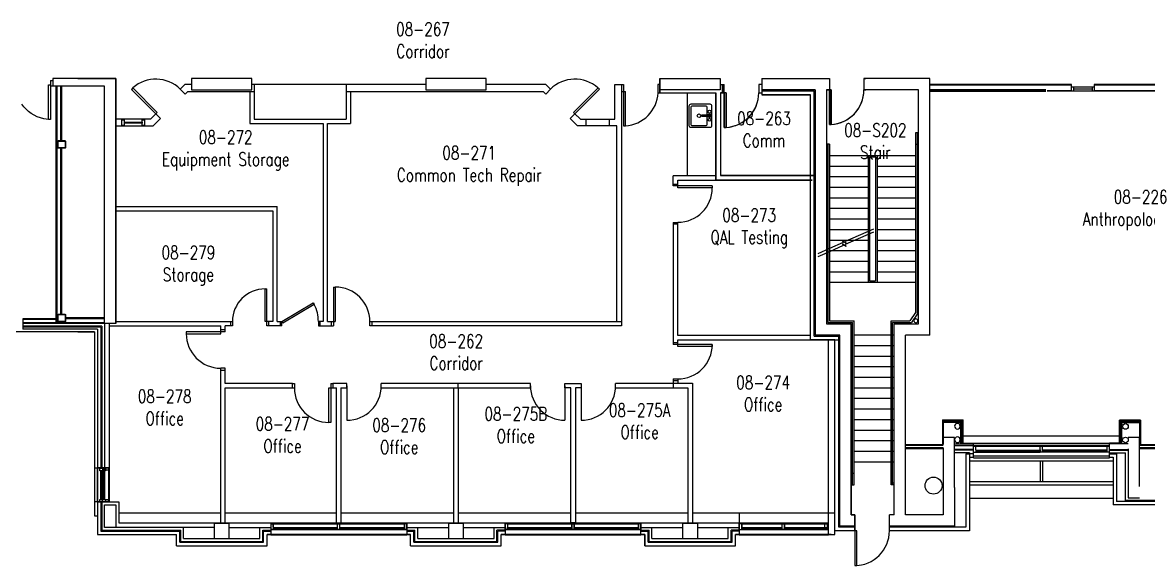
# Model space of a CAD drawing. Extents: x 11182 to 734459, y -1391328 to 152085.
# Drawn here: x 264375 to 294183, y -844603 to -830223 of the extents above; entities that cross this region are included whole.
import ezdxf
from ezdxf.enums import TextEntityAlignment as Align

# ---------------------------------------------------------------- set-up
doc = ezdxf.new("R2010")
doc.units = 0
doc.header["$LTSCALE"] = 500
doc.header["$MEASUREMENT"] = 0
for name, color, linetype in [('0_room_data', 7, 'CONTINUOUS'), ('1_Wall_Exist', 251, 'CONTINUOUS'), ('3_Text', 7, 'CONTINUOUS')]:
    doc.layers.add(name, color=color, linetype=linetype)
doc.styles.add('1_200', font='simplex.shx', dxfattribs={"width": 0.75, "height": 460})

# ---------------------------------------------------------------- blocks, each defined once
blk = doc.blocks.new('room_data')
at = {"layer": '3_Text', "style": '1_200', "width": 0.75}
for tag, p in [('ROOMNUM', (0, 0)), ('ROOMUSE', (0, -575))]:
    blk.add_attdef(tag, text='', height=345, dxfattribs=at).set_placement(p, align=Align.MIDDLE_CENTER)

msp = doc.modelspace()

# ---------------------------------------------------------------- linework, layer by layer
at = {"layer": '1_Wall_Exist'}
for p, q in [((265063, -831874), (265114, -831874)), ((265063, -832789), (265063, -831874)), ((265114, -831757), (265176, -831757)), ((265114, -831757), (265114, -832789)), ((265176, -831909), (265114, -831909)), ((266848, -831709), (265176, -831709)), ((265176, -831709), (265176, -831909)), ((266548, -831909), (265176, -831909)), ((265269, -838193), (265269, -831909)), ((265288, -838174), (265288, -831909)), ((265390, -833351), (265390, -831909)), ((265415, -833351), (265415, -831909)), ((266848, -831709), (265490, -831709)), ((266548, -831909), (265490, -831909)), ((265843, -831709), (266849, -831709)), ((265843, -831709), (266849, -831709)), ((266548, -831909), (265843, -831909)), ((266548, -838193), (266548, -831909)), ((266848, -838193), (266848, -831709)), ((266849, -831709), (266849, -838193)), ((268675, -831869), (268552, -831992)), ((268675, -831869), (268552, -831992)), ((268848, -831869), (268675, -831869)), ((270448, -831710), (268848, -831710)), ((268848, -831710), (268848, -832010)), ((270448, -831710), (268848, -831710)), ((270448, -832010), (270448, -831710)), ((275048, -831869), (270448, -831869)), ((270506, -831869), (270506, -832783)), ((272944, -831869), (272944, -832783)), ((275048, -831709), (275048, -832009)), ((276648, -831709), (275048, -831709)), ((276648, -832009), (276648, -831709)), ((278229, -831869), (276648, -831869)), ((278352, -831992), (278229, -831869)), ((278352, -831992), (278229, -831869)), ((280055, -831869), (280283, -831869)), ((280055, -832784), (280055, -831869)), ((280233, -831869), (280233, -838260)), ((280283, -831869), (280283, -832961)), ((281198, -831869), (281198, -832086)), ((281248, -831869), (281198, -831869)), ((281248, -831709), (281248, -832086)), ((281248, -831709), (282848, -831709)), ((281248, -831709), (282848, -831709)), ((281248, -832086), (281248, -831709)), ((282848, -831709), (282848, -832009)), ((282848, -831709), (282848, -832009)), ((282848, -831869), (282953, -831869)), ((282848, -831869), (282953, -831869)), ((282903, -832086), (282903, -831869)), ((282903, -831869), (282903, -832086)), ((282952, -833000), (282952, -831869)), ((282953, -832086), (282953, -831869)), ((283950, -831869), (283867, -831869)), ((283867, -831869), (283867, -832086)), ((283950, -831709), (285735, -831709)), ((283950, -831709), (283950, -832134)), ((283950, -831709), (283950, -832134)), ((285735, -831709), (285735, -832009)), ((288398, -831709), (286649, -831709)), ((286649, -831709), (286649, -832009)), ((286649, -831709), (286702, -831709)), ((286649, -831709), (286649, -832009)), ((288398, -838504), (288398, -831709)), ((292148, -831866), (288398, -831866)), ((292148, -831879), (288398, -831879)), ((292148, -832044), (292148, -831866)), ((292148, -831930), (292748, -831930)), ((292198, -831930), (292198, -832044)), ((292698, -832044), (292698, -831930)), ((297698, -831866), (292748, -831866)), ((292748, -831866), (292748, -832044)), ((297698, -831879), (292748, -831879)), ((267294, -831957), (267258, -831993)), ((267294, -831957), (267258, -831993)), ((267258, -831993), (267904, -832639)), ((267258, -831993), (267904, -832639)), ((267940, -832603), (267294, -831957)), ((268552, -831992), (268678, -832118)), ((268552, -831992), (268678, -832118)), ((268678, -832118), (268748, -832047)), ((268678, -832118), (268748, -832047)), ((268748, -832047), (270506, -832047)), ((268848, -832010), (270448, -832010)), ((268848, -832010), (270448, -832010)), ((270389, -832047), (270389, -832901)), ((272944, -832047), (278155, -832047)), ((273062, -832047), (273062, -832901)), ((275048, -832009), (276648, -832009)), ((278155, -832047), (278226, -832118)), ((278155, -832047), (278226, -832118)), ((278226, -832118), (278352, -831992)), ((278226, -832118), (278352, -831992)), ((278873, -832765), (279646, -831992)), ((278873, -832765), (279646, -831992)), ((278963, -832603), (279610, -831956)), ((279610, -831956), (279646, -831992)), ((279610, -831956), (279646, -831992)), ((280233, -832047), (280334, -832047)), ((280334, -832961), (280334, -832047)), ((281198, -832086), (282729, -832086)), ((282848, -832009), (281248, -832009)), ((282848, -832009), (281248, -832009)), ((281248, -832086), (282729, -832086)), ((281966, -832086), (281966, -834280)), ((282728, -834398), (282728, -832086)), ((282729, -832086), (282729, -834398)), ((282853, -832086), (282853, -834274)), ((282853, -832086), (282953, -832086)), ((283003, -832086), (282853, -832086)), ((282853, -832086), (282853, -834274)), ((282953, -832086), (282953, -833000)), ((283003, -832086), (282953, -832086)), ((283003, -832086), (282953, -832086)), ((283003, -833000), (283003, -832086)), ((283003, -832086), (283003, -833000)), ((283849, -832264), (283862, -832175)), ((283862, -832175), (283867, -832086)), ((283867, -832086), (283950, -832086)), ((285358, -832009), (283950, -832009)), ((285358, -832009), (283950, -832009)), ((283950, -832034), (285333, -832034)), ((283950, -832034), (285333, -832034)), ((283950, -832134), (285233, -832134)), ((285233, -832134), (283950, -832134)), ((283950, -832134), (285233, -832134)), ((285233, -838629), (285233, -832134)), ((285233, -834274), (285233, -832134)), ((285333, -838529), (285333, -832034)), ((285358, -832009), (285358, -838504)), ((285658, -832009), (285658, -838204)), ((285735, -832009), (285658, -832009)), ((285658, -832009), (285658, -838204)), ((285785, -832009), (285658, -832009)), ((285658, -832009), (285735, -832009)), ((285735, -832923), (285735, -832009)), ((285735, -832009), (285735, -832923)), ((285785, -832009), (285735, -832009)), ((285785, -832009), (285785, -832923)), ((285785, -832923), (285785, -832009)), ((286609, -832274), (286631, -832187)), ((286631, -832187), (286644, -832098)), ((286644, -832098), (286649, -832009)), ((288098, -832009), (286649, -832009)), ((286649, -832009), (286702, -832009)), ((288098, -838204), (288098, -832009)), ((291462, -832004), (288398, -832004)), ((291462, -832020), (288398, -832020)), ((288398, -832045), (291462, -832045)), ((292148, -832031), (291503, -832031)), ((297698, -832044), (291503, -832044)), ((292698, -831987), (292198, -831987)), ((297698, -832031), (292748, -832031)), ((264407, -832454), (264354, -832382)), ((264467, -832521), (264407, -832454)), ((264534, -832581), (264467, -832521)), ((282017, -832439), (282017, -832947)), ((282576, -832388), (282068, -832388)), ((282068, -832464), (282068, -832922)), ((282474, -832439), (282093, -832439)), ((282500, -832669), (282500, -832464)), ((282627, -832947), (282627, -832439)), ((283712, -832594), (283758, -832517)), ((283712, -832594), (283758, -832517)), ((283758, -832517), (283797, -832436)), ((283797, -832436), (283827, -832351)), ((283827, -832351), (283849, -832264)), ((286441, -832589), (286494, -832517)), ((286494, -832517), (286541, -832440)), ((286541, -832440), (286579, -832359)), ((286579, -832359), (286609, -832274)), ((264606, -832634), (264534, -832581)), ((264682, -832680), (264606, -832634)), ((264764, -832719), (264682, -832680)), ((264848, -832749), (264764, -832719)), ((264935, -832771), (264848, -832749)), ((265063, -832789), (264935, -832771)), ((265114, -832789), (265063, -832789)), ((267760, -832784), (266848, -832784)), ((266999, -832784), (266999, -832962)), ((266999, -832797), (267062, -832797)), ((267062, -832797), (267062, -832949)), ((267543, -832797), (267609, -832797)), ((267543, -832949), (267543, -832797)), ((267609, -832962), (267609, -832784)), ((267940, -832603), (267760, -832784)), ((267905, -832639), (267760, -832784)), ((267833, -832962), (268031, -832765)), ((267834, -832962), (268031, -832765)), ((268031, -832765), (267905, -832639)), ((268031, -832765), (267905, -832639)), ((270506, -832783), (272944, -832783)), ((279070, -832962), (278873, -832765)), ((279070, -832962), (278873, -832765)), ((278963, -832603), (279144, -832784)), ((278963, -832603), (278999, -832639)), ((278999, -832639), (279144, -832784)), ((279144, -832784), (280055, -832784)), ((279295, -832962), (279295, -832784)), ((279905, -832784), (279905, -832962)), ((282359, -832714), (282359, -832669)), ((282359, -832669), (282582, -832669)), ((282582, -832714), (282359, -832714)), ((282500, -832922), (282500, -832714)), ((282582, -832669), (282582, -832714)), ((283460, -832846), (283532, -832793)), ((283460, -832846), (283532, -832793)), ((283532, -832793), (283599, -832733)), ((283532, -832793), (283599, -832733)), ((283599, -832733), (283659, -832666)), ((283599, -832733), (283659, -832666)), ((283659, -832666), (283712, -832594)), ((286085, -832853), (286166, -832815)), ((286166, -832815), (286242, -832769)), ((286242, -832769), (286314, -832716)), ((286314, -832716), (286381, -832656)), ((286381, -832656), (286441, -832589)), ((266848, -832962), (267834, -832962)), ((267062, -832949), (266999, -832949)), ((267062, -832861), (267543, -832861)), ((267543, -832886), (267062, -832886)), ((267543, -832860), (267543, -832885)), ((267609, -832949), (267543, -832949)), ((270389, -832901), (272335, -832901)), ((272335, -832901), (272335, -838143)), ((272452, -832901), (273062, -832901)), ((272452, -838143), (272452, -832901)), ((280109, -832962), (279070, -832962)), ((280109, -838143), (280109, -832962)), ((280283, -832961), (280334, -832961)), ((282068, -832998), (282576, -832998)), ((282093, -832947), (282474, -832947)), ((283003, -833000), (282952, -833000)), ((282953, -833000), (283003, -833000)), ((283003, -833000), (282953, -833000)), ((282953, -833000), (283003, -833000)), ((283003, -833000), (283131, -832983)), ((283003, -833000), (283131, -832983)), ((283131, -832983), (283218, -832961)), ((283218, -832961), (283303, -832930)), ((283303, -832930), (283384, -832892)), ((283303, -832930), (283384, -832892)), ((283384, -832892), (283460, -832846)), ((283384, -832892), (283460, -832846)), ((285785, -832923), (285735, -832923)), ((285735, -832923), (285785, -832923)), ((285785, -832923), (285913, -832906)), ((285913, -832906), (286000, -832884)), ((286000, -832884), (286085, -832853)), ((288018, -833144), (288018, -837905)), ((288098, -833144), (288018, -833144)), ((288058, -833144), (288058, -837945)), ((288058, -833184), (288098, -833184)), ((265390, -837949), (265390, -833554)), ((265415, -837949), (265415, -833554)), ((285738, -833444), (285658, -833444)), ((285658, -833484), (285698, -833484)), ((285698, -833444), (285698, -838164)), ((285738, -833444), (285738, -838124)), ((288018, -833444), (288058, -833444)), ((285658, -833744), (285698, -833744)), ((285658, -834024), (285698, -834024)), ((285738, -833744), (288018, -833744)), ((285738, -834024), (286758, -834024)), ((286758, -833744), (286758, -837104)), ((286798, -833784), (286798, -837064)), ((286798, -833784), (286958, -833784)), ((286958, -833784), (286958, -837064)), ((286998, -833744), (286998, -837104)), ((286998, -834024), (288018, -834024)), ((288058, -833744), (288098, -833744)), ((288058, -834024), (288098, -834024)), ((282728, -834280), (281604, -834280)), ((281604, -834550), (281604, -834280)), ((285358, -834274), (282853, -834274)), ((282853, -834274), (285358, -834274)), ((285658, -834304), (285698, -834304)), ((285738, -834304), (286758, -834304)), ((286998, -834304), (288018, -834304)), ((288058, -834304), (288098, -834304)), ((281604, -834500), (281721, -834500)), ((282636, -834550), (281604, -834550)), ((281721, -834398), (285281, -834398)), ((281721, -834601), (281721, -834398)), ((282636, -834601), (281721, -834601)), ((282636, -834550), (282636, -834601)), ((285281, -834398), (282729, -834398)), ((285233, -838629), (285233, -834398)), ((285658, -834584), (285698, -834584)), ((285738, -834584), (286758, -834584)), ((286998, -834584), (288018, -834584)), ((288058, -834584), (288098, -834584)), ((285658, -834864), (285698, -834864)), ((285738, -834864), (286758, -834864)), ((286998, -834864), (288018, -834864)), ((288058, -834864), (288098, -834864)), ((266849, -835094), (271116, -835094)), ((266849, -835212), (270998, -835212)), ((270998, -835212), (270998, -838143)), ((271116, -838143), (271116, -835094)), ((285658, -835144), (285698, -835144)), ((285738, -835144), (286758, -835144)), ((286998, -835144), (288018, -835144)), ((288058, -835144), (288098, -835144)), ((281604, -835516), (281604, -838749)), ((281604, -835516), (281721, -835516)), ((281721, -838511), (281721, -835516)), ((285658, -835424), (285698, -835424)), ((285738, -835424), (286758, -835424)), ((286998, -835424), (288018, -835424)), ((288058, -835424), (288098, -835424)), ((281721, -835566), (281604, -835566)), ((285658, -835704), (285698, -835704)), ((285738, -835704), (286758, -835704)), ((286904, -835694), (286149, -836022)), ((286904, -835777), (286149, -836104)), ((286998, -835704), (288018, -835704)), ((288058, -835704), (288098, -835704)), ((285658, -835984), (285698, -835984)), ((285738, -835984), (286758, -835984)), ((286101, -836050), (285738, -836212)), ((286174, -836071), (286079, -836003)), ((286079, -836003), (286101, -836050)), ((286174, -836153), (286079, -836086)), ((286079, -836086), (286101, -836132)), ((286149, -836022), (286174, -836071)), ((286149, -836104), (286174, -836153)), ((286998, -835984), (288018, -835984)), ((288058, -835984), (288098, -835984)), ((285738, -836212), (285433, -836348)), ((285738, -836294), (285433, -836430)), ((285658, -836264), (285698, -836264)), ((286101, -836132), (285738, -836294)), ((285738, -836264), (286758, -836264)), ((287000, -836264), (288018, -836264)), ((288058, -836264), (288098, -836264)), ((285658, -836544), (285698, -836544)), ((285738, -836544), (286758, -836544)), ((286998, -836544), (288018, -836544)), ((288058, -836544), (288098, -836544)), ((285658, -836824), (285698, -836824)), ((285738, -836824), (286758, -836824)), ((286998, -836824), (288018, -836824)), ((288058, -836824), (288098, -836824)), ((270795, -837279), (270846, -837279)), ((270795, -838143), (270795, -837279)), ((270846, -838260), (270846, -837279)), ((272605, -837229), (272605, -838260)), ((272605, -837229), (272656, -837229)), ((272656, -837229), (272656, -838143)), ((285658, -837104), (285698, -837104)), ((285738, -837104), (288018, -837104)), ((286798, -837064), (286958, -837064)), ((288058, -837104), (288098, -837104)), ((271243, -838143), (272072, -837649)), ((272098, -837692), (271269, -838187)), ((272072, -837649), (272098, -837692)), ((288018, -837905), (287867, -838124)), ((265269, -838069), (264383, -838069)), ((264383, -838069), (264383, -838343)), ((265269, -838085), (264383, -838085)), ((265269, -838177), (264383, -838177)), ((266848, -838193), (264383, -838193)), ((266548, -838174), (265288, -838174)), ((266548, -838047), (265513, -838047)), ((266548, -838072), (265513, -838072)), ((265843, -838047), (266548, -838047)), ((266548, -838193), (266548, -842006)), ((266849, -838193), (266548, -838193)), ((266672, -838193), (266672, -842006)), ((266672, -838193), (266672, -842918)), ((266849, -838143), (269931, -838143)), ((269881, -838143), (269881, -838260)), ((269931, -838143), (269931, -838260)), ((270998, -838143), (270795, -838143)), ((270897, -838260), (270897, -838143)), ((271116, -838143), (271243, -838143)), ((271192, -838143), (271192, -838260)), ((271269, -838187), (271243, -838143)), ((271243, -838260), (271243, -838143)), ((272335, -838143), (272208, -838143)), ((272208, -838143), (272208, -838260)), ((272259, -838260), (272259, -838143)), ((272452, -838143), (272656, -838143)), ((272554, -838260), (272554, -838143)), ((273570, -838143), (280233, -838143)), ((273570, -838260), (273570, -838143)), ((273621, -838143), (273621, -838260)), ((285658, -838204), (286308, -838204)), ((285658, -838204), (286308, -838204)), ((285698, -838164), (286348, -838164)), ((285738, -838124), (286388, -838124)), ((286308, -843264), (286308, -838204)), ((286308, -838204), (286308, -843264)), ((286348, -842464), (286348, -838164)), ((286388, -842464), (286388, -838124)), ((287368, -838124), (287867, -838124)), ((287368, -842464), (287368, -838124)), ((287408, -838164), (287907, -838164)), ((287408, -842464), (287408, -838164)), ((287448, -843264), (287448, -838204)), ((287448, -838204), (288098, -838204)), ((288058, -837945), (287907, -838164)), ((266283, -838418), (262175, -838418)), ((266473, -838268), (264383, -838268)), ((266448, -838293), (264383, -838293)), ((266358, -838343), (264383, -838343)), ((265843, -838418), (266283, -838418)), ((266283, -838418), (266283, -843289)), ((266358, -838343), (266358, -842006)), ((266448, -838293), (266448, -842006)), ((266473, -838268), (266473, -842006)), ((266672, -838260), (269622, -838260)), ((268707, -838413), (268707, -838464)), ((269739, -838413), (268707, -838413)), ((268707, -838464), (269622, -838464)), ((269622, -838464), (269622, -838260)), ((269739, -838362), (269622, -838362)), ((269931, -838260), (269739, -838260)), ((269739, -838413), (269739, -838260)), ((271243, -838260), (270846, -838260)), ((272208, -838260), (272605, -838260)), ((280233, -838260), (273570, -838260)), ((286008, -838504), (285358, -838504)), ((286008, -838504), (285358, -838504)), ((286008, -843564), (286008, -838504)), ((286348, -838504), (286308, -838504)), ((287368, -838504), (286388, -838504)), ((287448, -838504), (287408, -838504)), ((288398, -838504), (287749, -838504)), ((287750, -843264), (287750, -838504)), ((281604, -838699), (281721, -838699)), ((282636, -838749), (281604, -838749)), ((285233, -838511), (281721, -838511)), ((281721, -838629), (285883, -838629)), ((281721, -838800), (281721, -838629)), ((282636, -838800), (281721, -838800)), ((282636, -838749), (282636, -838800)), ((285233, -838629), (285983, -838629)), ((285883, -838629), (285233, -838629)), ((285233, -838629), (285983, -838629)), ((285333, -838529), (285983, -838529)), ((285333, -838529), (285983, -838529)), ((285714, -843795), (285714, -838629)), ((285883, -843689), (285883, -838629)), ((285883, -843785), (285883, -838629)), ((285983, -843589), (285983, -838529)), ((286348, -838784), (286308, -838784)), ((287368, -838784), (286388, -838784)), ((287448, -838784), (287408, -838784)), ((286348, -839064), (286308, -839064)), ((287368, -839064), (286388, -839064)), ((287448, -839064), (287408, -839064)), ((269622, -843489), (269622, -839378)), ((269739, -839378), (269622, -839378)), ((269739, -839784), (269739, -839378)), ((286348, -839344), (286308, -839344)), ((287368, -839344), (286388, -839344)), ((287448, -839344), (287408, -839344)), ((269622, -839429), (269739, -839429)), ((281604, -839664), (281604, -839784)), ((281604, -839664), (281721, -839664)), ((281721, -839664), (281721, -839778)), ((286348, -839624), (286308, -839624)), ((287368, -839624), (286388, -839624)), ((287448, -839624), (287408, -839624)), ((271520, -839784), (269739, -839784)), ((269739, -839902), (271571, -839902)), ((269739, -843489), (269739, -839902)), ((271520, -839784), (271571, -839784)), ((271520, -839902), (271520, -839784)), ((271571, -839784), (271571, -839902)), ((272485, -839902), (272587, -839902)), ((272485, -840816), (272485, -839902)), ((272536, -839784), (272536, -840816)), ((272536, -839784), (272587, -839784)), ((272958, -839784), (272587, -839784)), ((272587, -839784), (272587, -839902)), ((272587, -839902), (272688, -839902)), ((272688, -843496), (272688, -839902)), ((272806, -839902), (272958, -839902)), ((272806, -839902), (272806, -843496)), ((272958, -839902), (272958, -839784)), ((272958, -839843), (272958, -840758)), ((273873, -839902), (273873, -839784)), ((277820, -839784), (273873, -839784)), ((273873, -839902), (275784, -839902)), ((275784, -839902), (275784, -843471)), ((275784, -839902), (277820, -839902)), ((275908, -839902), (275908, -839784)), ((275908, -839902), (275908, -843471)), ((277820, -839902), (277820, -839784)), ((278734, -839843), (278734, -840758)), ((279163, -839843), (279163, -840758)), ((280077, -839902), (280077, -839784)), ((281604, -839784), (280077, -839784)), ((280077, -839902), (281604, -839902)), ((281721, -839715), (281604, -839715)), ((281604, -839778), (282113, -839778)), ((281604, -839778), (281604, -839902)), ((281604, -839902), (281989, -839902)), ((281989, -839902), (281989, -843471)), ((282113, -839778), (282113, -843471)), ((286348, -839904), (286308, -839904)), ((287368, -839904), (286388, -839904)), ((287448, -839904), (287408, -839904)), ((286348, -840184), (286308, -840184)), ((287368, -840184), (286388, -840184)), ((287448, -840184), (287408, -840184)), ((286348, -840464), (286308, -840464)), ((287368, -840464), (286388, -840464)), ((287448, -840464), (287408, -840464)), ((272536, -840816), (272485, -840816)), ((286348, -840744), (286308, -840744)), ((287368, -840744), (286388, -840744)), ((287448, -840744), (287408, -840744)), ((288730, -840745), (289281, -840745)), ((288730, -840745), (288730, -841400)), ((288749, -840764), (288749, -841400)), ((288749, -840764), (289262, -840764)), ((288790, -840764), (288749, -840764)), ((288749, -840786), (288749, -840764)), ((288758, -840786), (288749, -840786)), ((288749, -840808), (289240, -840808)), ((288751, -840784), (288751, -840767)), ((288787, -840767), (288751, -840767)), ((288755, -840784), (288751, -840784)), ((288755, -840779), (288755, -840784)), ((288758, -840779), (288755, -840779)), ((288758, -840779), (288758, -840786)), ((288758, -840786), (289240, -840786)), ((288780, -840779), (288780, -840786)), ((288783, -840779), (288780, -840779)), ((288780, -840786), (288790, -840786)), ((288783, -840779), (288783, -840784)), ((288783, -840784), (288787, -840784)), ((288787, -840784), (288787, -840767)), ((288790, -840786), (288790, -840764)), ((289218, -841373), (289218, -840786)), ((289221, -840786), (289221, -840764)), ((289262, -840764), (289221, -840764)), ((289230, -840786), (289221, -840786)), ((289223, -840784), (289223, -840767)), ((289259, -840767), (289223, -840767)), ((289227, -840784), (289223, -840784)), ((289227, -840779), (289227, -840784)), ((289230, -840779), (289227, -840779)), ((289230, -840779), (289230, -840786)), ((289240, -841373), (289240, -840786)), ((289240, -840786), (289262, -840786)), ((289240, -840796), (289240, -840786)), ((289247, -840796), (289240, -840796)), ((289240, -840818), (289240, -840828)), ((289247, -840818), (289240, -840818)), ((289240, -840828), (289262, -840828)), ((289242, -840789), (289259, -840789)), ((289242, -840793), (289242, -840789)), ((289247, -840793), (289242, -840793)), ((289247, -840821), (289242, -840821)), ((289242, -840821), (289242, -840825)), ((289242, -840825), (289259, -840825)), ((289247, -840796), (289247, -840793)), ((289247, -840821), (289247, -840818)), ((289252, -840779), (289252, -840786)), ((289255, -840779), (289252, -840779)), ((289255, -840779), (289255, -840784)), ((289255, -840784), (289259, -840784)), ((289259, -840784), (289259, -840767)), ((289259, -840825), (289259, -840789)), ((289262, -841373), (289262, -840764)), ((289262, -840828), (289262, -840764)), ((289281, -841373), (289281, -840745)), ((293968, -840751), (293416, -840751)), ((293416, -841379), (293416, -840751)), ((293949, -840770), (293435, -840770)), ((293435, -841379), (293435, -840770)), ((293435, -840834), (293435, -840770)), ((293477, -840770), (293435, -840770)), ((293457, -840793), (293435, -840793)), ((293435, -840815), (293949, -840815)), ((293457, -840834), (293435, -840834)), ((293438, -840790), (293438, -840773)), ((293474, -840773), (293438, -840773)), ((293442, -840790), (293438, -840790)), ((293438, -840831), (293438, -840795)), ((293455, -840795), (293438, -840795)), ((293455, -840831), (293438, -840831)), ((293442, -840785), (293442, -840790)), ((293445, -840785), (293442, -840785)), ((293445, -840785), (293445, -840793)), ((293445, -840793), (293939, -840793)), ((293450, -840799), (293455, -840799)), ((293450, -840802), (293450, -840799)), ((293450, -840802), (293457, -840802)), ((293450, -840824), (293457, -840824)), ((293450, -840827), (293450, -840824)), ((293450, -840827), (293455, -840827)), ((293455, -840799), (293455, -840795)), ((293455, -840827), (293455, -840831)), ((293457, -841379), (293457, -840793)), ((293457, -840802), (293457, -840793)), ((293457, -840824), (293457, -840834)), ((293470, -840785), (293467, -840785)), ((293467, -840785), (293467, -840793)), ((293467, -840793), (293477, -840793)), ((293470, -840785), (293470, -840790)), ((293470, -840790), (293474, -840790)), ((293474, -840790), (293474, -840773)), ((293477, -840793), (293477, -840770)), ((293479, -841379), (293479, -840793)), ((293907, -840793), (293907, -840770)), ((293949, -840770), (293907, -840770)), ((293917, -840793), (293907, -840793)), ((293910, -840790), (293910, -840773)), ((293946, -840773), (293910, -840773)), ((293914, -840790), (293910, -840790)), ((293914, -840785), (293914, -840790)), ((293917, -840785), (293914, -840785)), ((293917, -840785), (293917, -840793)), ((293939, -840785), (293939, -840793)), ((293942, -840785), (293939, -840785)), ((293939, -840793), (293949, -840793)), ((293942, -840785), (293942, -840790)), ((293942, -840790), (293946, -840790)), ((293946, -840790), (293946, -840773)), ((293949, -840770), (293949, -841406)), ((293949, -840793), (293949, -840770)), ((293968, -840751), (293968, -841406)), ((286348, -841024), (286308, -841024)), ((287368, -841024), (286388, -841024)), ((287448, -841024), (287408, -841024)), ((289281, -841168), (293416, -841168)), ((286348, -841304), (286308, -841304)), ((287368, -841304), (286388, -841304)), ((287448, -841304), (287408, -841304)), ((288748, -841406), (287748, -841406)), ((288748, -841422), (287748, -841422)), ((289048, -841212), (288748, -841212)), ((289048, -842536), (289048, -841212)), ((289048, -841381), (289548, -841381)), ((289048, -841423), (289548, -841423)), ((289240, -841341), (289240, -841331)), ((289240, -841331), (289262, -841331)), ((289247, -841341), (289240, -841341)), ((289240, -841363), (289240, -841373)), ((289247, -841363), (289240, -841363)), ((289240, -841373), (289262, -841373)), ((289242, -841338), (289242, -841334)), ((289242, -841334), (289259, -841334)), ((289247, -841338), (289242, -841338)), ((289247, -841366), (289242, -841366)), ((289242, -841366), (289242, -841370)), ((289242, -841370), (289259, -841370)), ((289247, -841341), (289247, -841338)), ((289247, -841366), (289247, -841363)), ((289259, -841370), (289259, -841334)), ((289262, -841373), (289262, -841331)), ((289281, -841368), (289548, -841368)), ((289548, -841749), (289548, -841365)), ((289548, -841365), (293148, -841365)), ((293148, -841423), (289548, -841423)), ((291317, -841450), (289548, -841450)), ((289612, -841538), (289612, -841450)), ((293148, -841450), (291317, -841450)), ((291317, -841538), (291317, -841450)), ((291380, -841602), (291380, -841450)), ((293085, -841538), (293085, -841450)), ((293148, -841747), (293148, -841363)), ((293416, -841366), (293148, -841366)), ((293648, -841379), (293148, -841379)), ((293457, -841338), (293435, -841338)), ((293435, -841379), (293435, -841338)), ((293457, -841379), (293435, -841379)), ((293455, -841340), (293438, -841340)), ((293438, -841376), (293438, -841340)), ((293455, -841376), (293438, -841376)), ((293450, -841345), (293455, -841345)), ((293450, -841347), (293450, -841345)), ((293450, -841347), (293457, -841347)), ((293450, -841369), (293457, -841369)), ((293450, -841372), (293450, -841369)), ((293450, -841372), (293455, -841372)), ((293455, -841345), (293455, -841340)), ((293455, -841372), (293455, -841376)), ((293457, -841347), (293457, -841338)), ((293457, -841369), (293457, -841379)), ((293948, -841211), (293648, -841211)), ((293948, -842511), (293948, -841211)), ((294948, -841406), (293948, -841406)), ((294948, -841422), (293948, -841422)), ((286348, -841584), (286308, -841584)), ((287368, -841584), (286388, -841584)), ((287448, -841584), (287408, -841584)), ((288748, -841486), (287748, -841486)), ((288748, -841511), (287748, -841511)), ((288748, -841490), (288748, -843264)), ((289548, -841533), (289048, -841533)), ((289548, -841549), (289048, -841549)), ((289448, -841622), (289048, -841622)), ((289348, -841647), (289348, -843589)), ((289348, -841647), (289448, -841647)), ((289448, -841622), (289448, -843689)), ((289548, -841649), (289448, -841649)), ((289448, -841737), (289548, -841737)), ((289548, -841739), (289448, -841739)), ((289548, -841602), (291314, -841602)), ((289548, -841699), (293148, -841699)), ((289548, -841749), (293148, -841749)), ((289612, -841538), (289614, -841538)), ((289612, -841551), (291314, -841551)), ((289612, -841576), (291314, -841576)), ((289614, -841538), (289614, -841602)), ((289614, -841538), (289617, -841551)), ((289617, -841576), (289614, -841589)), ((291314, -841538), (291312, -841551)), ((291312, -841576), (291314, -841589)), ((291314, -841538), (291314, -841602)), ((291317, -841538), (291314, -841538)), ((293148, -841602), (291314, -841602)), ((293083, -841551), (291380, -841551)), ((293083, -841576), (291380, -841576)), ((293083, -841538), (293080, -841551)), ((293080, -841576), (293083, -841589)), ((293083, -841538), (293083, -841602)), ((293085, -841538), (293083, -841538)), ((293148, -841531), (293648, -841531)), ((293148, -841547), (293648, -841547)), ((293148, -841622), (293573, -841622)), ((293148, -841647), (293338, -841647)), ((293148, -841737), (293250, -841737)), ((293248, -841737), (293248, -843001)), ((293250, -841737), (293250, -842818)), ((293338, -841647), (293338, -842911)), ((293573, -842886), (293573, -841622)), ((293648, -841511), (293648, -842811)), ((294948, -841486), (293948, -841486)), ((294948, -841511), (293948, -841511)), ((266672, -842029), (266283, -842029)), ((266673, -842029), (266284, -842029)), ((266348, -842006), (266679, -842006)), ((266348, -842006), (266348, -842918)), ((266358, -842006), (266358, -842918)), ((266421, -842095), (266421, -842029)), ((266421, -842029), (266573, -842029)), ((266421, -842029), (266573, -842029)), ((266496, -842006), (266496, -842852)), ((266559, -842072), (266496, -842072)), ((266521, -842072), (266521, -842852)), ((266546, -842072), (266546, -842852)), ((266559, -842069), (266559, -842072)), ((266559, -842069), (266648, -842069)), ((266573, -842029), (266573, -842095)), ((266648, -842006), (266648, -842855)), ((266673, -842006), (266672, -842918)), ((266679, -842918), (266679, -842006)), ((286348, -841864), (286308, -841864)), ((287368, -841864), (286388, -841864)), ((287448, -841864), (287408, -841864)), ((289448, -841829), (293250, -841829)), ((291318, -841829), (291318, -842379)), ((291381, -841829), (291381, -842379)), ((266573, -842095), (266421, -842095)), ((266573, -842095), (266421, -842095)), ((266446, -842855), (266446, -842095)), ((266446, -842855), (266446, -842095)), ((266446, -842095), (266471, -842095)), ((266471, -842095), (266471, -842855)), ((266471, -842095), (266471, -842855)), ((286388, -842164), (286348, -842164)), ((287408, -842164), (287368, -842164)), ((289448, -842379), (293250, -842379)), ((286348, -842424), (286308, -842424)), ((286308, -842464), (286388, -842464)), ((287448, -842464), (287368, -842464)), ((287448, -842424), (287408, -842424)), ((289048, -842536), (289048, -843564)), ((289448, -842468), (293250, -842468)), ((266672, -842918), (266283, -842918)), ((266673, -842918), (266284, -842918)), ((266348, -842918), (266925, -842918)), ((266349, -842918), (266925, -842918)), ((266358, -842918), (266358, -843785)), ((266421, -842918), (266421, -842855)), ((266421, -842855), (266573, -842855)), ((266421, -842855), (266573, -842855)), ((266573, -842918), (266421, -842918)), ((266448, -842918), (266448, -843695)), ((266473, -842918), (266473, -843670)), ((266495, -842918), (266495, -842852)), ((266559, -842852), (266495, -842852)), ((266559, -842852), (266495, -842852)), ((266559, -842855), (266559, -842852)), ((266559, -842854), (266647, -842854)), ((266559, -842855), (266647, -842855)), ((266573, -842855), (266573, -842918)), ((266647, -842918), (266647, -842854)), ((266672, -842918), (266925, -842918)), ((266673, -842918), (266925, -842918)), ((266925, -842918), (266925, -843471)), ((289448, -842818), (293250, -842818)), ((289448, -842818), (293250, -842818)), ((295558, -842911), (293338, -842911)), ((295323, -842886), (293573, -842886)), ((293648, -842811), (293948, -842811)), ((266548, -842995), (266848, -842995)), ((266548, -843595), (266548, -842995)), ((266548, -842995), (266848, -842995)), ((266848, -842995), (266848, -843595)), ((266925, -843212), (269622, -843212)), ((266925, -843212), (269622, -843212)), ((269739, -843212), (270948, -843212)), ((269739, -843212), (272688, -843212)), ((272806, -843212), (275784, -843212)), ((275908, -843212), (278887, -843212)), ((279011, -843212), (281989, -843212)), ((282113, -843212), (283348, -843212)), ((282113, -843212), (285883, -843212)), ((283348, -843212), (283348, -843795)), ((286410, -843264), (286308, -843264)), ((286308, -843264), (286410, -843264)), ((286410, -843689), (286410, -843264)), ((286410, -843264), (286410, -843689)), ((287448, -843264), (287325, -843264)), ((287325, -843689), (287325, -843264)), ((288748, -843264), (287750, -843264)), ((295648, -843001), (293248, -843001)), ((266284, -843289), (266358, -843289)), ((266358, -843289), (266358, -843785)), ((266925, -843471), (285714, -843471)), ((269849, -843489), (269449, -843489)), ((269449, -843489), (269449, -843889)), ((269849, -843489), (269449, -843489)), ((269849, -843889), (269849, -843489)), ((270948, -843496), (274486, -843496)), ((270948, -843496), (270948, -843795)), ((270948, -843496), (274486, -843496)), ((270948, -843496), (271014, -843496)), ((271012, -843584), (271012, -843496)), ((271014, -843496), (271014, -843648)), ((272806, -843496), (272688, -843496)), ((272806, -843496), (272688, -843496)), ((272716, -843648), (272716, -843496)), ((272716, -843496), (272779, -843496)), ((272779, -843648), (272779, -843496)), ((274549, -843496), (274483, -843496)), ((274483, -843496), (274483, -843648)), ((274549, -843496), (274483, -843496)), ((274485, -843585), (274485, -843496)), ((274549, -843496), (274485, -843496)), ((274548, -843471), (277148, -843471)), ((274548, -843471), (274548, -843795)), ((274549, -843648), (274549, -843496)), ((276049, -843489), (275649, -843489)), ((275649, -843489), (275649, -843889)), ((276049, -843489), (275649, -843489)), ((276049, -843889), (276049, -843489)), ((277148, -843465), (277148, -843795)), ((277148, -843495), (277214, -843495)), ((277148, -843647), (277148, -843495)), ((277214, -843495), (277148, -843495)), ((277148, -843495), (277214, -843495)), ((277212, -843496), (280686, -843496)), ((277212, -843496), (280686, -843496)), ((277214, -843495), (277214, -843648)), ((277214, -843495), (277214, -843647)), ((278916, -843495), (278981, -843495)), ((278916, -843647), (278916, -843495)), ((278981, -843495), (278916, -843495)), ((278916, -843495), (278916, -843647)), ((278916, -843495), (278981, -843495)), ((278981, -843495), (278981, -843647)), ((278981, -843647), (278981, -843495)), ((280749, -843496), (280683, -843496)), ((280683, -843496), (280683, -843648)), ((280749, -843496), (280683, -843496)), ((280685, -843585), (280685, -843496)), ((280749, -843496), (280685, -843496)), ((280748, -843471), (283348, -843471)), ((280748, -843795), (280748, -843471)), ((280749, -843648), (280749, -843496)), ((280749, -843648), (280749, -843496)), ((282249, -843489), (281849, -843489)), ((281849, -843489), (281849, -843889)), ((282249, -843489), (281849, -843489)), ((281989, -843471), (282113, -843471)), ((282249, -843889), (282249, -843489)), ((283414, -843496), (283348, -843496)), ((283348, -843496), (283348, -843648)), ((283414, -843496), (283348, -843496)), ((283349, -843465), (283349, -843471)), ((283415, -843495), (283349, -843495)), ((283349, -843648), (283349, -843495)), ((283415, -843495), (283349, -843495)), ((283349, -843648), (283349, -843496)), ((283412, -843496), (285714, -843496)), ((283412, -843496), (285714, -843496)), ((283414, -843648), (283414, -843496)), ((283415, -843495), (283415, -843648)), ((284483, -843648), (284483, -843496)), ((284483, -843648), (284483, -843496)), ((284483, -843496), (284546, -843496)), ((284546, -843496), (284546, -843648)), ((284547, -843648), (284547, -843496)), ((285615, -843648), (285615, -843496)), ((285615, -843496), (285678, -843496)), ((285678, -843496), (285678, -843648)), ((285678, -843496), (285678, -843648)), ((286410, -843564), (286008, -843564)), ((289048, -843564), (287325, -843564)), ((266358, -843785), (268448, -843785)), ((266358, -843785), (268448, -843785)), ((266358, -843785), (268448, -843785)), ((266448, -843695), (268538, -843695)), ((266448, -843695), (268538, -843695)), ((266473, -843670), (268563, -843670)), ((266473, -843670), (268563, -843670)), ((269449, -843595), (266548, -843595)), ((269449, -843595), (266548, -843595)), ((268448, -844079), (268448, -843785)), ((268538, -843989), (268538, -843695)), ((268563, -843964), (268563, -843670)), ((268638, -843889), (268638, -843595)), ((269848, -843595), (270948, -843595)), ((269848, -843595), (270948, -843595)), ((270658, -843889), (270658, -843595)), ((270733, -843964), (270733, -843670)), ((270733, -843670), (270948, -843670)), ((270733, -843670), (270948, -843670)), ((270758, -843989), (270758, -843695)), ((270758, -843695), (270948, -843695)), ((270758, -843695), (270948, -843695)), ((270848, -844079), (270848, -843785)), ((274648, -843785), (270848, -843785)), ((274648, -843785), (270848, -843785)), ((270848, -843785), (274648, -843785)), ((270948, -843648), (274483, -843648)), ((270948, -843648), (274549, -843648)), ((271014, -843648), (270948, -843648)), ((270948, -843795), (274548, -843795)), ((271012, -843584), (271014, -843584)), ((271012, -843584), (271014, -843584)), ((271015, -843598), (272716, -843598)), ((271015, -843598), (272716, -843598)), ((271015, -843623), (271015, -843598)), ((271015, -843598), (272716, -843598)), ((271015, -843623), (272716, -843623)), ((272716, -843623), (271015, -843623)), ((272716, -843623), (271015, -843623)), ((272779, -843648), (272716, -843648)), ((272779, -843598), (274482, -843598)), ((272779, -843598), (274482, -843598)), ((272779, -843598), (274482, -843598)), ((272779, -843623), (274482, -843623)), ((272779, -843623), (274482, -843623)), ((274482, -843623), (272779, -843623)), ((274482, -843598), (274482, -843623)), ((274483, -843585), (274483, -843648)), ((274485, -843585), (274483, -843585)), ((274485, -843585), (274483, -843585)), ((274549, -843648), (274483, -843648)), ((274549, -843648), (274483, -843648)), ((274483, -843648), (274549, -843648)), ((274548, -843595), (275649, -843595)), ((274548, -843595), (275649, -843595)), ((274548, -843670), (274763, -843670)), ((274548, -843670), (274763, -843670)), ((274548, -843695), (274738, -843695)), ((274548, -843695), (274738, -843695)), ((274648, -844079), (274648, -843785)), ((274738, -843989), (274738, -843695)), ((274763, -843964), (274763, -843670)), ((274838, -843889), (274838, -843595)), ((276048, -843595), (277148, -843595)), ((276048, -843595), (277148, -843595)), ((276858, -843889), (276858, -843595)), ((276933, -843964), (276933, -843670)), ((277148, -843670), (276933, -843670)), ((277148, -843670), (276933, -843670)), ((276958, -843989), (276958, -843695)), ((277148, -843695), (276958, -843695)), ((277148, -843695), (276958, -843695)), ((277048, -844079), (277048, -843785)), ((280848, -843785), (277048, -843785)), ((277048, -844079), (277048, -843785)), ((277048, -843785), (280848, -843785)), ((277048, -843785), (280848, -843785)), ((277214, -843647), (277148, -843647)), ((277148, -843647), (277214, -843647)), ((277214, -843647), (277148, -843647)), ((277148, -843648), (280683, -843648)), ((277148, -843648), (280749, -843648)), ((277148, -843795), (280748, -843795)), ((277215, -843598), (278916, -843598)), ((277215, -843623), (277215, -843598)), ((277215, -843598), (278916, -843598)), ((277215, -843598), (278916, -843598)), ((277215, -843623), (278916, -843623)), ((277215, -843623), (278916, -843623)), ((278916, -843623), (277215, -843623)), ((278981, -843647), (278916, -843647)), ((278916, -843647), (278981, -843647)), ((278981, -843647), (278916, -843647)), ((278979, -843598), (280684, -843598)), ((278979, -843598), (280684, -843598)), ((278979, -843623), (280684, -843623)), ((278979, -843623), (280684, -843623)), ((278981, -843598), (280683, -843598)), ((280683, -843623), (278981, -843623)), ((280683, -843585), (280683, -843648)), ((280685, -843585), (280683, -843585)), ((280685, -843585), (280683, -843585)), ((280683, -843598), (280683, -843623)), ((280749, -843648), (280683, -843648)), ((280749, -843648), (280683, -843648)), ((280683, -843648), (280749, -843648)), ((280748, -843595), (281849, -843595)), ((280748, -843595), (281849, -843595)), ((280748, -843670), (280963, -843670)), ((280748, -843670), (280963, -843670)), ((280748, -843695), (280938, -843695)), ((280748, -843695), (280938, -843695)), ((280848, -844079), (280848, -843785)), ((280848, -843785), (280848, -844079)), ((280938, -843989), (280938, -843695)), ((280963, -843964), (280963, -843670)), ((281038, -843889), (281038, -843595)), ((282248, -843595), (283348, -843595)), ((282248, -843595), (283348, -843595)), ((283058, -843889), (283058, -843595)), ((283133, -843964), (283133, -843670)), ((283348, -843670), (283133, -843670)), ((283348, -843670), (283133, -843670)), ((283158, -843989), (283158, -843695)), ((283348, -843695), (283158, -843695)), ((283348, -843695), (283158, -843695)), ((283248, -844079), (283248, -843785)), ((285781, -843785), (283248, -843785)), ((283248, -844079), (283248, -843785)), ((283248, -843785), (285883, -843785)), ((283248, -843785), (285883, -843785)), ((283348, -843648), (285714, -843648)), ((283348, -843648), (283414, -843648)), ((283348, -843795), (285714, -843795)), ((283349, -843647), (283415, -843647)), ((283349, -843647), (283415, -843647)), ((283349, -843648), (285714, -843648)), ((283414, -843598), (284483, -843598)), ((283414, -843598), (284483, -843598)), ((284483, -843623), (283414, -843623)), ((284483, -843623), (283414, -843623)), ((283415, -843584), (283415, -843648)), ((283415, -843598), (284483, -843598)), ((283415, -843623), (284483, -843623)), ((284546, -843648), (284483, -843648)), ((284546, -843598), (285615, -843598)), ((284546, -843623), (285615, -843623)), ((284547, -843598), (285714, -843598)), ((284547, -843598), (285714, -843598)), ((284547, -843623), (285714, -843623)), ((284547, -843623), (285714, -843623)), ((285678, -843648), (285615, -843648)), ((286410, -843689), (285883, -843689)), ((286410, -843689), (285883, -843689)), ((286410, -843589), (285983, -843589)), ((286410, -843689), (286410, -844603)), ((286461, -843689), (286410, -843689)), ((286461, -844603), (286461, -843689)), ((287285, -843954), (287307, -843867)), ((287307, -843867), (287320, -843778)), ((287320, -843778), (287325, -843689)), ((289348, -843589), (287325, -843589)), ((289448, -843689), (287325, -843689)), ((268448, -844079), (270848, -844079)), ((268448, -844079), (270848, -844079)), ((268448, -844079), (270848, -844079)), ((268538, -843989), (270758, -843989)), ((268538, -843989), (270758, -843989)), ((268563, -843964), (270733, -843964)), ((268563, -843964), (270733, -843964)), ((268638, -843889), (270658, -843889)), ((268638, -843889), (270658, -843889)), ((269449, -843889), (269849, -843889)), ((269449, -843889), (269849, -843889)), ((274648, -844079), (277048, -844079)), ((274648, -844079), (277048, -844079)), ((274648, -844079), (277048, -844079)), ((274738, -843989), (276958, -843989)), ((274738, -843989), (276958, -843989)), ((274763, -843964), (276933, -843964)), ((274763, -843964), (276933, -843964)), ((274838, -843889), (276858, -843889)), ((274838, -843889), (276858, -843889)), ((275649, -843889), (276049, -843889)), ((275649, -843889), (276049, -843889)), ((280848, -844079), (283248, -844079)), ((280848, -844079), (283248, -844079)), ((280848, -844079), (283248, -844079)), ((280938, -843989), (283158, -843989)), ((280938, -843989), (283158, -843989)), ((280963, -843964), (283133, -843964)), ((280963, -843964), (283133, -843964)), ((281038, -843889), (283058, -843889)), ((281038, -843889), (283058, -843889)), ((281849, -843889), (282249, -843889)), ((281849, -843889), (282249, -843889)), ((287170, -844197), (287216, -844120)), ((287216, -844120), (287255, -844039)), ((287255, -844039), (287285, -843954)), ((286842, -844495), (286918, -844449)), ((286918, -844449), (286990, -844396)), ((286990, -844396), (287057, -844335)), ((287057, -844335), (287117, -844269)), ((287117, -844269), (287170, -844197)), ((286410, -844603), (286461, -844603)), ((286461, -844603), (286589, -844585)), ((286589, -844585), (286676, -844564)), ((286676, -844564), (286760, -844533)), ((286760, -844533), (286842, -844495))]:
    msp.add_line(p, q, dxfattribs=at)
for points in [[(265310, -833368, -0.414214), (265327, -833351), (265496, -833351, -0.414214), (265513, -833368), (265513, -833537, -0.414214), (265496, -833554), (265327, -833554, -0.414214), (265310, -833537)], [(265321, -833368, -0.414214), (265327, -833361), (265496, -833361, -0.414214), (265503, -833368), (265503, -833537, -0.414214), (265496, -833543), (265327, -833543, -0.414214), (265321, -833537)], [(265310, -837966, -0.414214), (265327, -837949), (265496, -837949, -0.414214), (265513, -837966), (265513, -838135, -0.414214), (265496, -838152), (265327, -838152, -0.414214), (265310, -838135)], [(265321, -837966, -0.414214), (265327, -837960), (265496, -837960, -0.414214), (265503, -837966), (265503, -838135, -0.414214), (265496, -838141), (265327, -838141, -0.414214), (265321, -838135)]]:
    msp.add_lwpolyline(points, format="xyb", close=True, dxfattribs=at)
msp.add_lwpolyline([(279163, -839784), (279163, -839902), (279011, -839902), (279011, -843471), (278887, -843471), (278887, -839902), (278734, -839902), (278734, -839784), (279163, -839784)], dxfattribs=at)
for centre, radius in [((282563, -832583), 40.9), ((282284, -832693), 48.4), ((282563, -832799), 40.9), ((293573, -840921), 75), ((293573, -841279), 75), ((288493, -842489), 225)]:
    msp.add_circle(centre, radius, dxfattribs=at)
at = {"layer": '1_Wall_Exist', "extrusion": (0, 0, -1)}
for centre, radius in [((-288026, -838124), 52), ((-289124, -840915), 75), ((-289124, -841273), 75)]:
    msp.add_circle(centre, radius, dxfattribs=at)
at = {"layer": '1_Wall_Exist'}
for centre, radius, start, end in [((267904, -832639), 916, 45, 131.8198), ((267904, -832639), 916, 45, 131.8198), ((278999, -832639), 916, 48.1802, 135), ((278999, -832639), 916, 48.1802, 135), ((280278, -832041), 922, 273.5009, 357.2303), ((282946, -832082), 920, 273.5532, 359.7332), ((282946, -832082), 920, 273.5532, 359.7332), ((285731, -832007), 918, 273.3957, 359.8774), ((282068, -832439), 50.8, 90, 180), ((282093, -832464), 25.4, 90, 180), ((282474, -832464), 25.4, 0, 90), ((282576, -832439), 50.8, 0, 90), ((282563, -832691), 40.9, 213.1896, 146.8104), ((282068, -832947), 50.8, 180, 270), ((282093, -832922), 25.4, 180, 270), ((282474, -832922), 25.4, 270, 0), ((282576, -832947), 50.8, 270, 0), ((281721, -834601), 914, 270, 0), ((270795, -838143), 864, 90, 180), ((272656, -838143), 914, 0, 90), ((271219, -838146), 989, 0.1649, 27.3173), ((269622, -838464), 914, 180, 270), ((281721, -838749), 914, 270, 359.8854), ((272485, -839902), 914, 180, 270), ((272958, -839843), 914, 270, 0), ((278734, -839843), 914, 179.9989, 270), ((279163, -839843), 914, 270, 0)]:
    msp.add_arc(centre, radius, start, end, dxfattribs=at)

# ---------------------------------------------------------------- block references
at = {"layer": '0_room_data', "xscale": 1.018417926029456, "yscale": 1.018417926029456, "zscale": 1.018417926029456}
for p, values in [((274977, -830399), {'ROOMNUM': '08-267', 'ROOMUSE': 'Corridor'}), ((284005, -832761), {'ROOMNUM': '08-263', 'ROOMUSE': 'Comm'}), ((269754, -833260), {'ROOMNUM': '08-272', 'ROOMUSE': 'Equipment Storage'}), ((286952, -833075), {'ROOMNUM': '08-S202', 'ROOMUSE': 'Stair'}), ((276201, -833674), {'ROOMNUM': '08-271', 'ROOMUSE': 'Common Tech Repair'}), ((293975, -834842), {'ROOMNUM': '08-226', 'ROOMUSE': 'Anthropology Lab'}), ((283613, -835323), {'ROOMNUM': '08-273', 'ROOMUSE': 'QAL Testing'}), ((268767, -836313), {'ROOMNUM': '08-279', 'ROOMUSE': 'Storage'}), ((275855, -838660), {'ROOMNUM': '08-262', 'ROOMUSE': 'Corridor'}), ((283982, -839754), {'ROOMNUM': '08-274', 'ROOMUSE': 'Office'}), ((268138, -840123), {'ROOMNUM': '08-278', 'ROOMUSE': 'Office'}), ((277435, -840590), {'ROOMNUM': '08-275B', 'ROOMUSE': 'Office'}), ((280711, -840489), {'ROOMNUM': '08-275A', 'ROOMUSE': 'Office'}), ((271259, -840854), {'ROOMNUM': '08-277', 'ROOMUSE': 'Office'}), ((274347, -840886), {'ROOMNUM': '08-276', 'ROOMUSE': 'Office'})]:
    msp.add_blockref('room_data', p, dxfattribs=at).add_auto_attribs(values)

doc.saveas('drawing.dxf')
